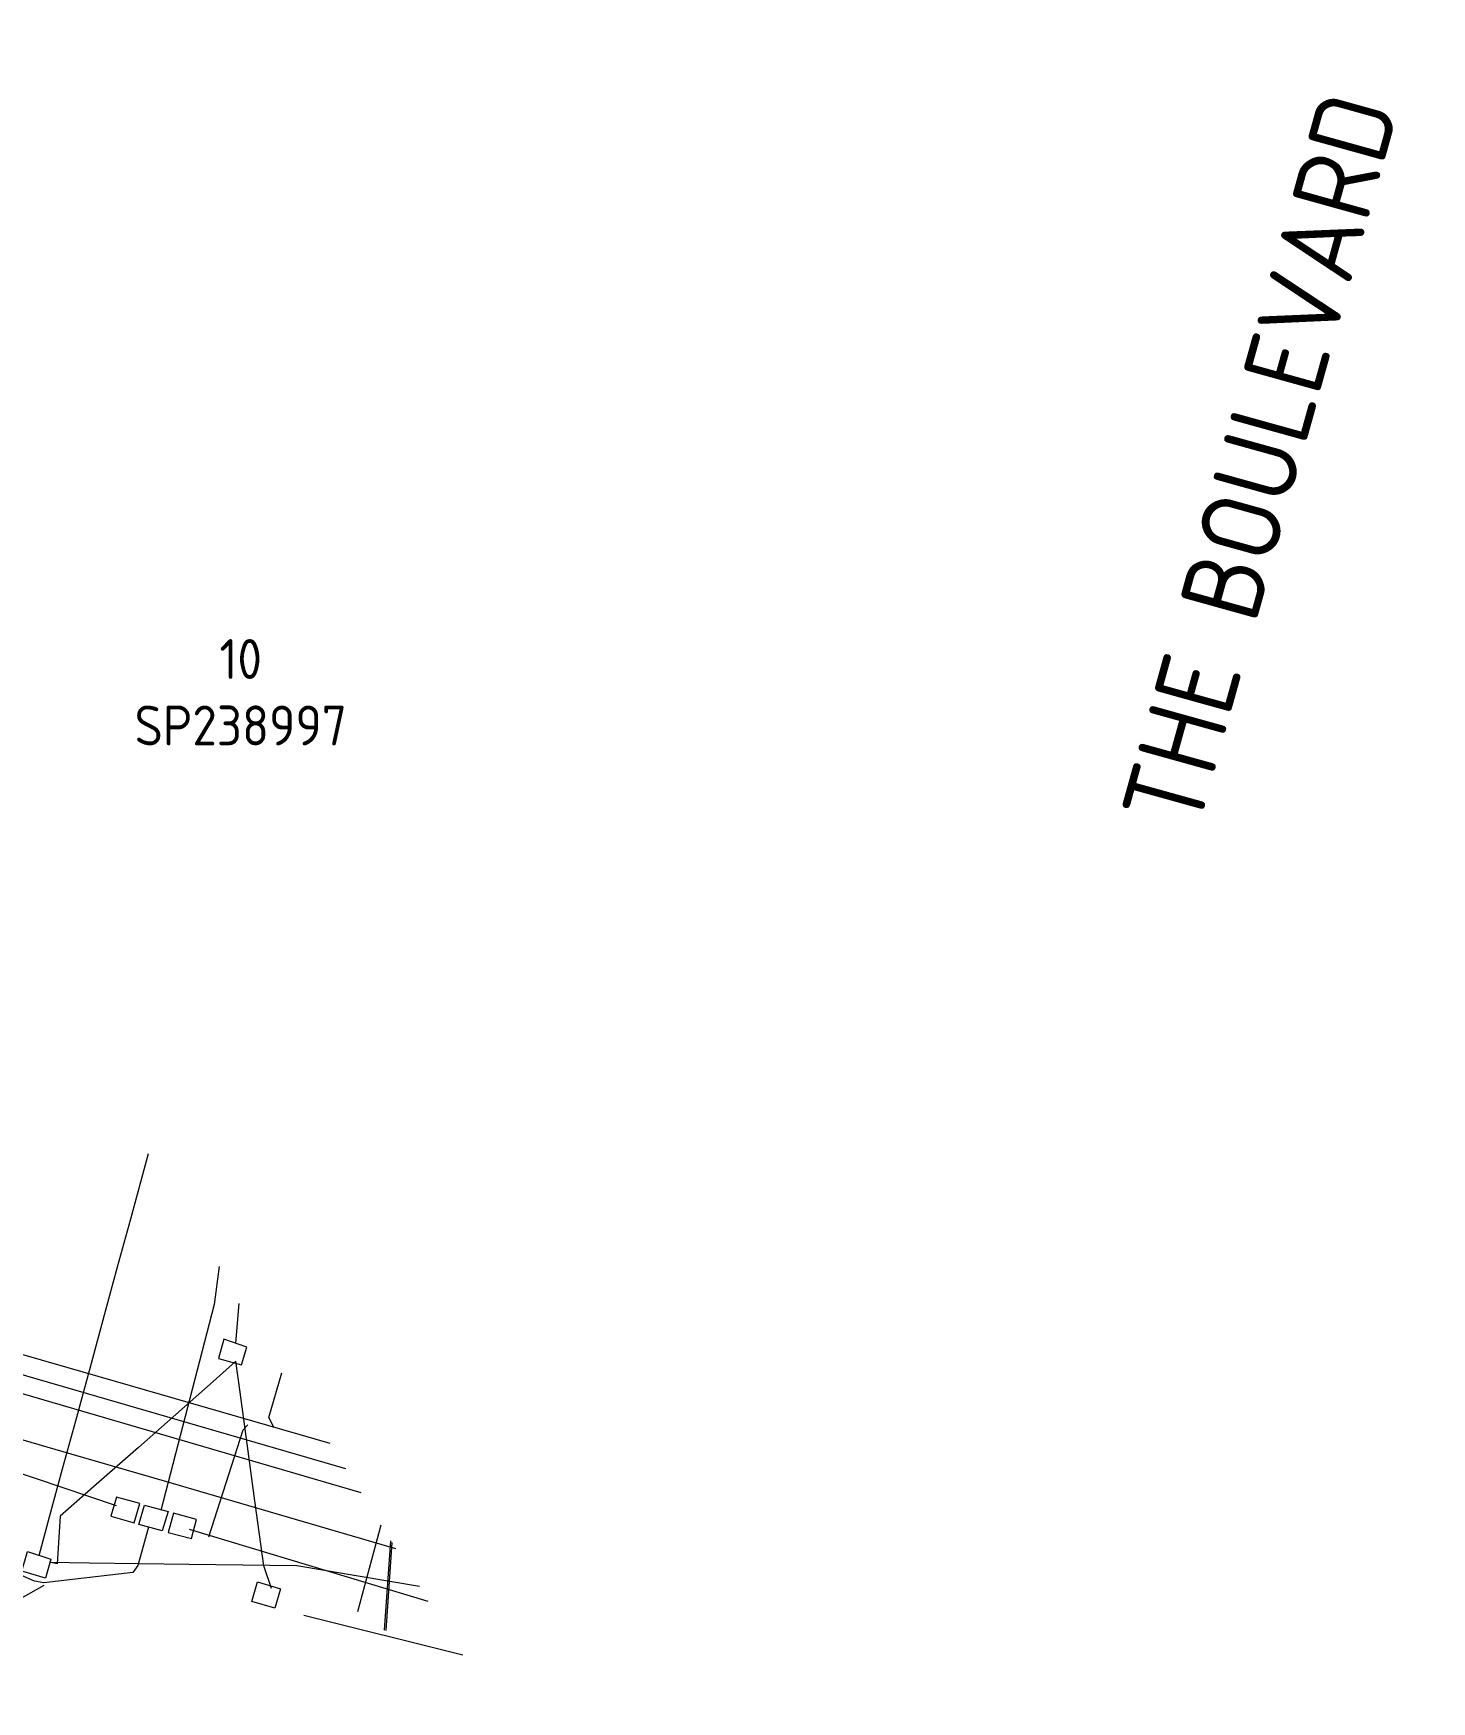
# Model space of a CAD drawing. Header units: metres. Extents: x 507606 to 508087, y 6966978 to 6967359.
# Drawn here: x 507904.5 to 507974.6, y 6967200.4 to 6967284.1 of the extents above; entities that cross this region are included whole.
import ezdxf

# ---------------------------------------------------------------- set-up
doc = ezdxf.new("R2010")
doc.units = ezdxf.units.M
for name, color, linetype, lineweight, true_color in [('C_FEAT', 7, 'EXISTING_COMMUNICATIONS', 0, 0xb061ff), ('C_UG_LINES', 7, 'EXISTING_COMMUNICATIONS', 0, 0xb061ff), ('E_FEAT', 7, 'EXISTING_ELECTRICITY', 0, 0xff2e2e), ('E_UG_LINES', 7, 'EXISTING_ELECTRICITY_UG', 0, 0xff2e2e)]:
    doc.layers.add(name, color=color, linetype=linetype, lineweight=lineweight, true_color=true_color)
doc.layers.add('C_TEXT_3.5', color=3, linetype='Continuous')
doc.layers.add('C_TEXT_5.0', color=4, linetype='Continuous')
for name, color, linetype, lineweight in [('D_UG_PIPES', 142, 'EXIST_SWD', 0), ('S_UG_PIPES', 35, 'EXIST_SEWER', 0), ('W_AG_PIPES_N', 160, 'EXISTING_WATER', 0)]:
    doc.layers.add(name, color=color, linetype=linetype, lineweight=lineweight)
doc.styles.add('ISOCP', font='isocp.shx')
doc.styles.get("Standard").update_dxf_attribs({"font": 'ARIALN.TTF'})
doc.linetypes.add('EXIST_SEWER', pattern='A,5,-2.5,5,-2,["S",Standard,S=2.5,R=0,X=0,Y=-1.25],-3.5,5,-2.5,5,-2.5', length=33)
doc.linetypes.add('EXIST_SWD', pattern='A,5,-2.5,5,-2,["SWD",Standard,S=2.5,R=0,X=0,Y=-1.25],-8,5,-2.5,5,-2.5', length=37.5)
doc.linetypes.add('EXISTING_COMMUNICATIONS', pattern='A,2,-2,2,-2,2,-2,["COMS",Standard,S=2.5,R=0,X=0,Y=-1.25],-9.75,2,-2,2,-2', length=29.75)
doc.linetypes.add('EXISTING_ELECTRICITY', pattern='A,2,-2,2,-2,2,-2,["E",Standard,S=2.5,R=0,X=0,Y=-1.25],-3.4,2,-2,2,-2', length=23.4)
doc.linetypes.add('EXISTING_ELECTRICITY_UG', pattern='A,2,-2,2,-2,2,-2,["E-UG",Standard,S=2.5,R=0,X=0,Y=-1.25],-9.15,2,-2,2,-2', length=29.15)
doc.linetypes.add('EXISTING_WATER', pattern='A,2,-2,2,-2,2,-2,["W",Standard,S=2.5,R=0,X=0,Y=-1.25],-4.4,2,-2,2,-2', length=24.4)

# ---------------------------------------------------------------- blocks, each defined once
blk = doc.blocks.new('XE_SURVEY')
at = {"layer": 'C_FEAT', "flags": 128}
for points in [[(507914.915, 6967217.321), (507915.187, 6967218.208), (507914.026, 6967218.618), (507913.756, 6967217.648), (507914.915, 6967217.321)], [(507903.891, 6967206.966), (507904.172, 6967207.951), (507905.352, 6967207.58), (507905.075, 6967206.621), (507903.891, 6967206.966)], [(507915.427, 6967205.452), (507915.721, 6967206.431), (507916.871, 6967206.088), (507916.59, 6967205.116), (507915.427, 6967205.452)]]:
    blk.add_lwpolyline(points, dxfattribs=at)
at = {"layer": 'C_UG_LINES', "flags": 128}
for points in [[(507904.762, 6967207.766), (507905.287, 6967209.696), (507905.943, 6967212.108), (507906.599, 6967214.52), (507907.386, 6967217.415), (507908.042, 6967219.827), (507908.699, 6967222.24), (507909.355, 6967224.652), (507910.247, 6967227.931)], [(507914.781, 6967220.406), (507914.606, 6967218.413)], [(507916.421, 6967206.105), (507916.029, 6967207.239), (507915.584, 6967210.509), (507915.248, 6967212.987), (507914.844, 6967215.959), (507914.634, 6967217.503), (507913.488, 6967216.492), (507911.614, 6967214.838), (507909.74, 6967213.183), (507907.491, 6967211.198), (507905.822, 6967209.725), (507905.661, 6967207.344), (507905.281, 6967207.417), (507907.281, 6967207.391), (507909.78, 6967207.359), (507912.28, 6967207.327), (507917.69, 6967207.257), (507923.838, 6967206.222)], [(507922.094, 6967204.007), (507922.411, 6967208.496)]]:
    blk.add_lwpolyline(points, dxfattribs=at)
at = {"layer": 'D_UG_PIPES', "flags": 128}
for points in [[(507922.662, 6967208.1), (507916.932, 6967209.769), (507911.171, 6967211.447), (507906.371, 6967212.845), (507900.61, 6967214.522), (507896.77, 6967215.501), (507894.849, 6967216.2), (507894.32, 6967216.593), (507893.103, 6967218.777), (507889.938, 6967224.454), (507885.112, 6967232.798), (507879.226, 6967243.67), (507874.6, 6967251.967), (507874.548, 6967252.061)], [(507919.359, 6967213.375), (507906.225, 6967217.178), (507898.052, 6967219.514), (507896.615, 6967219.944), (507895.658, 6967220.233), (507894.921, 6967220.427), (507894.866, 6967220.441), (507890.896, 6967227.594), (507887.273, 6967234.161), (507884.84, 6967238.529)], [(507916.544, 6967214.198), (507916.283, 6967214.691), (507916.936, 6967216.925)], [(507913.28, 6967208.691), (507914.999, 6967214.065), (507915.232, 6967214.311)], [(507918.247, 6967173.015), (507908.961, 6967177.916), (507907.71, 6967178.612), (507905.444, 6967182.575), (507903.021, 6967186.907), (507901.332, 6967189.973), (507896.982, 6967197.864), (507896.202, 6967199.376), (507901.622, 6967202.408), (507902.201, 6967204.411), (507902.429, 6967204.821), (507905.007, 6967206.274)]]:
    blk.add_lwpolyline(points, dxfattribs=at)
at = {"layer": 'E_FEAT', "flags": 128}
for points in [[(507908.64, 6967210.685), (507908.367, 6967209.727), (507909.522, 6967209.405), (507909.806, 6967210.362), (507908.64, 6967210.685)], [(507910.042, 6967210.286), (507911.229, 6967209.958), (507910.933, 6967209.001), (507909.767, 6967209.31), (507910.042, 6967210.286)], [(507911.241, 6967208.92), (507912.41, 6967208.607), (507912.656, 6967209.559), (507911.508, 6967209.884), (507911.241, 6967208.92)]]:
    blk.add_lwpolyline(points, dxfattribs=at)
at = {"layer": 'E_UG_LINES', "flags": 128}
for points in [[(507913.797, 6967222.26), (507913.549, 6967220.349), (507910.862, 6967210.01)], [(507908.636, 6967210.256), (507900.603, 6967212.964)], [(507910.249, 6967209.182), (507909.715, 6967207.255), (507909.47, 6967206.904), (507905, 6967206.385), (507904.525, 6967206.472), (507895.37, 6967210.495), (507894.912, 6967210.372), (507894.365, 6967210.133)], [(507924.281, 6967205.451), (507912.314, 6967209.062)], [(507922.462, 6967208.419), (507922.148, 6967204.003)]]:
    blk.add_lwpolyline(points, dxfattribs=at)
at = {"layer": 'S_UG_PIPES', "flags": 128}
for points in [[(507920.154, 6967212.107), (507895.663, 6967219.211), (507895.663, 6967219.211), (507894.044, 6967219.68)], [(507920.752, 6967204.945), (507921.916, 6967209.292)]]:
    blk.add_lwpolyline(points, dxfattribs=at)
at = {"layer": 'W_AG_PIPES_N', "flags": 128}
for points in [[(507920.911, 6967210.897), (507900.37, 6967216.915), (507879.531, 6967222.93)], [(507926.009, 6967202.754), (507918.047, 6967204.751)]]:
    blk.add_lwpolyline(points, dxfattribs=at)

msp = doc.modelspace()

# ---------------------------------------------------------------- texts
at = {"layer": 'C_TEXT_3.5', "insert": (507914.876, 6967251.074), "char_height": 2, "width": 11.33398, "attachment_point": 5, "style": 'ISOCP', "bg_fill": 3, "box_fill_scale": 1.25, "bg_fill_color": 256, "bg_fill_transparency": 0}
msp.add_mtext('10\\PSP238997', dxfattribs=at)
at = {"layer": 'C_TEXT_5.0', "insert": (507959.013, 6967245.07), "char_height": 4, "width": 39.26782, "attachment_point": 1, "rotation": 74.46499, "style": 'ISOCP', "bg_fill": 3, "box_fill_scale": 1.25, "bg_fill_color": 256, "bg_fill_transparency": 0}
msp.add_mtext('THE BOULEVARD', dxfattribs=at)

# ---------------------------------------------------------------- next in the draw order: block references
msp.add_blockref('XE_SURVEY', (0, 0))

doc.saveas('drawing.dxf')
